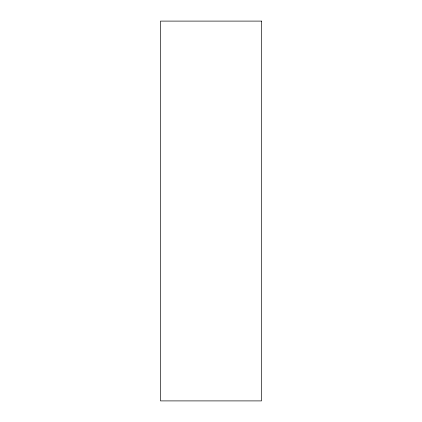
<?xml version="1.0" encoding="UTF-8"?>
<svg xmlns="http://www.w3.org/2000/svg" width="422" height="422" viewBox="0 0 422 422"><rect width="100%" height="100%" fill="white"/><g stroke="black" fill="none" stroke-linecap="round" stroke-linejoin="round"><path stroke-width="0.63" d="M261.524 21.1L160.476 21.1L160.476 400.9L261.524 400.9L261.524 21.1"/></g></svg>
